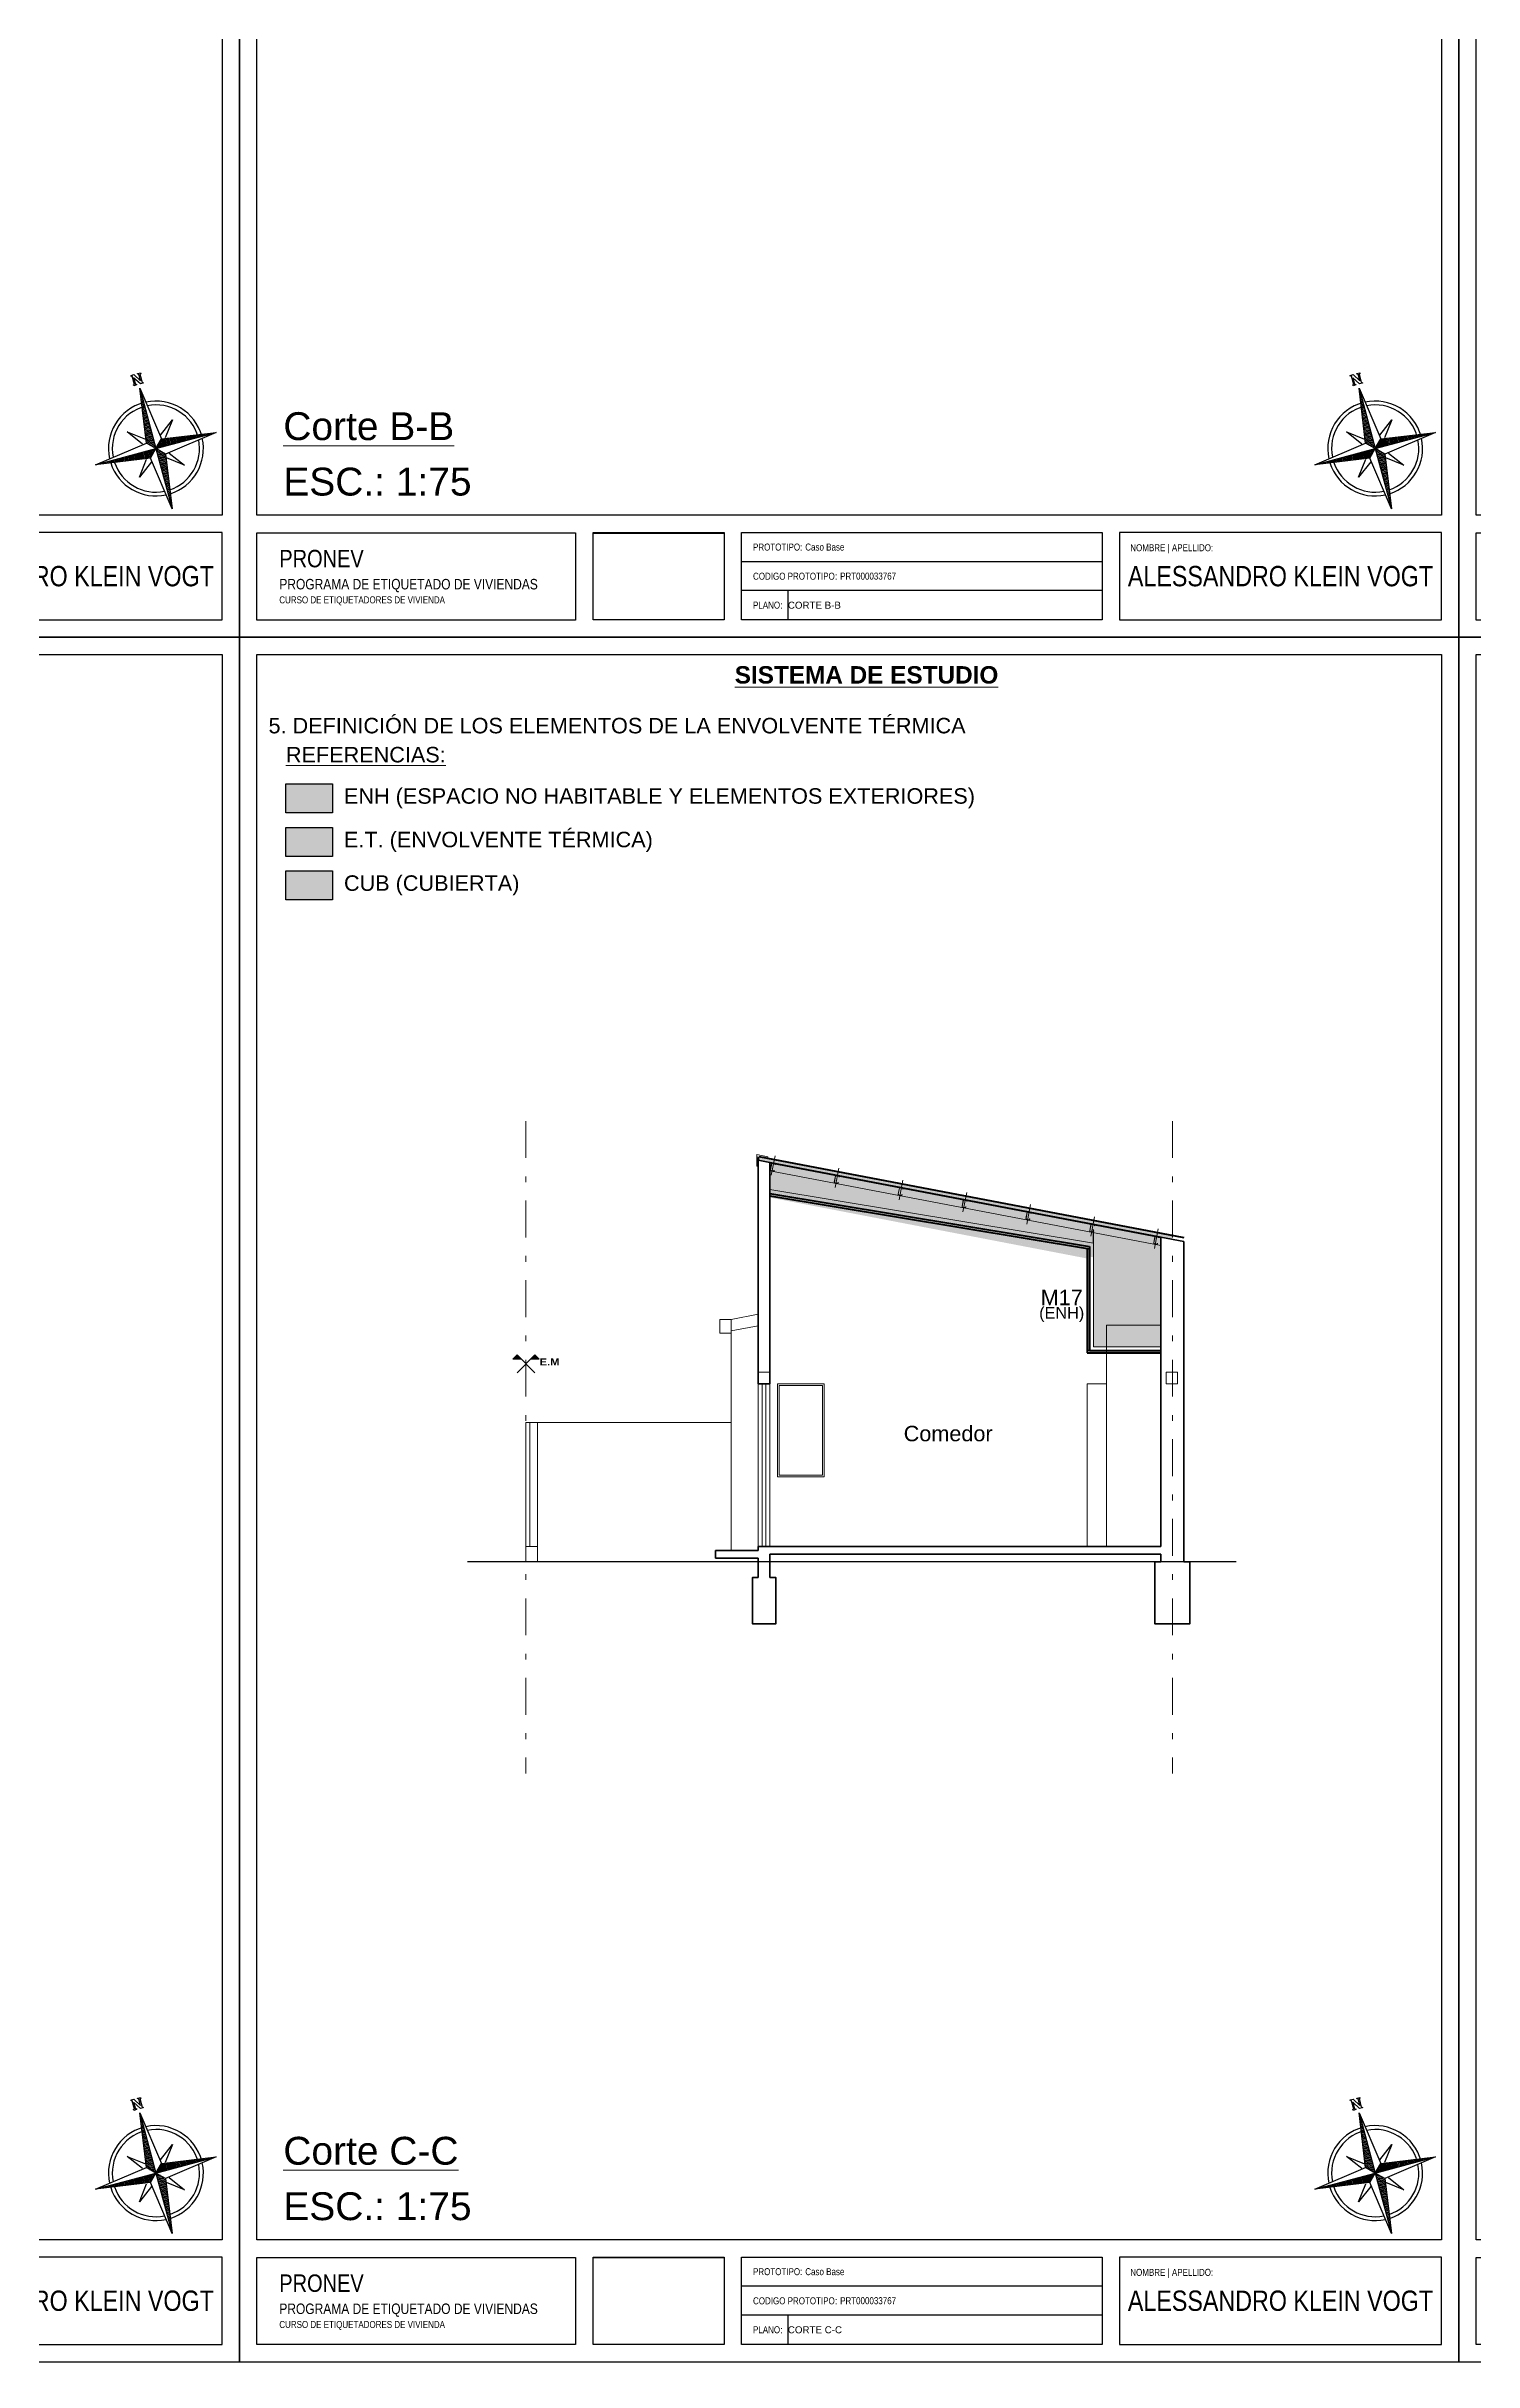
# Model space of a CAD drawing. Header units: millimetres. Extents: x 2761 to 3221, y 1635 to 1962.
# Drawn here: x 3069.45 to 3094.04, y 1743.37 to 1783.25 of the extents above; entities that cross this region are included whole.
import ezdxf
from ezdxf.enums import TextEntityAlignment as Align

# ---------------------------------------------------------------- set-up
doc = ezdxf.new("R2010")
doc.units = ezdxf.units.MM
doc.linetypes.add('DASHDOT', pattern=[25.4, 12.7, -6.35, 0, -6.35])
for name, color, linetype, lineweight in [('Aberturas', 239, 'Continuous', 18), ('Detalles', 3, 'Continuous', 15), ('Ejes', 3, 'DASHDOT', 13), ('Muros', 6, 'Continuous', 50), ('Muros de la envolvente térmica', 5, 'Continuous', 15), ('Textos', 3, 'Continuous', 9), ('Vistas', 1, 'Continuous', 20)]:
    doc.layers.add(name, color=color, linetype=linetype, lineweight=lineweight)
doc.layers.add('Cubiertas de la envolvente térmica', color=7, linetype='Continuous', lineweight=15, true_color=0xe69138)
doc.layers.add('Espacios No Habitables', color=7, linetype='Continuous', lineweight=15, true_color=0xb4a7d6)
doc.layers.add('No View', color=70, linetype='Continuous', plot=False)
doc.styles.get("Standard").update_dxf_attribs({"font": 'arial.ttf'})
picture_1 = doc.add_image_def('image1.png', size_in_pixel=(356, 237))

# ---------------------------------------------------------------- blocks, each defined once
blk = doc.blocks.new('Rotulo-PRONEV')
at = {"ltscale": 4}
for p, q in [((14.857, 1.299), (8.644, 1.299)), ((14.857, 0.801), (8.644, 0.801))]:
    blk.add_line(p, q, dxfattribs=at)
for points in [[(20.701, 2.099), (0.299, 2.099), (0.299, 29.398), (20.701, 29.398)], [(0.299, 1.797), (5.789, 1.797), (5.789, 0.294), (0.299, 0.294)], [(14.857, 0.296), (8.644, 0.296), (8.644, 1.8), (14.857, 1.8)], [(20.701, 1.8), (15.156, 1.8), (15.156, 0.296), (20.701, 0.296)]]:
    blk.add_lwpolyline(points, close=True, dxfattribs=at)
at = {"layer": 'No View'}
blk.add_line((9.444, 0.801), (9.444, 0.296), dxfattribs=at)
for points in [[(0, 0), (21, 0), (21, 29.7), (0, 29.7)], [(6.088, 1.793), (8.345, 1.793), (8.345, 0.298), (6.088, 0.298)]]:
    blk.add_lwpolyline(points, close=True, dxfattribs=at)
at = {"lineweight": 0, "line_spacing_factor": 0.999934}
for s, insert, char_height, attachment_point in [('{\\fArial Narrow|b0|i0|c0|p34;PROTOTIPO:}', (8.844, 1.55), 0.1202, 4), ('{\\fArial Narrow|b0|i0|c0|p34;Caso Base}', (9.744, 1.55), 0.1202, 4), ('{\\fArial Narrow|b0|i0|c0|p34;NOMBRE | APELLIDO:}', (15.342, 1.599), 0.1202, 1), ('{\\fArial Narrow|b0|i0|c0|p34;ALESSANDRO KLEIN VOGT}', (17.929, 1.048), 0.35, 5), ('{\\fArial Narrow|b0|i0|c0|p34;CODIGO PROTOTIPO}:', (8.844, 1.048), 0.1202, 4), ('{\\fArial Narrow|b0|i0|c0|p34;PRT000033767}', (10.344, 1.05), 0.1202, 4), ('{\\fArial Narrow|b0|i0|c0|p34;PLANO}:', (8.844, 0.55), 0.1202, 4)]:
    blk.add_mtext(s, dxfattribs=dict(at, insert=insert, char_height=char_height, attachment_point=attachment_point))
at = {"lineweight": 0, "insert": (0.685, 1.503), "char_height": 0.1803, "width": 5.63699, "attachment_point": 1, "line_spacing_factor": 0.999934}
blk.add_mtext('{\\fArial Narrow|b0|i0|c0|p34;\\H1.66667x;PRONEV\\P\\H0.6x;PROGRAMA DE ETIQUETADO DE VIVIENDAS \\P\\H0.66667x;CURSO DE ETIQUETADORES DE VIVIENDA}', dxfattribs=at)
image = blk.add_image(picture_1, insert=(6.088, 0.298), size_in_units=(2.257, 1.502))
image.dxf.flags = 7
blk = doc.blocks.new('*X5')
at = {"color": 0, "linetype": 'ByBlock'}
for p, q in [((-217.53, 160.5), (-217.53, 160.5)), ((-217.52, 160.498), (-217.52, 160.5)), ((-217.51, 160.497), (-217.51, 160.5)), ((-217.5, 160.496), (-217.5, 160.5)), ((-217.49, 160.494), (-217.49, 160.5)), ((-217.48, 160.493), (-217.48, 160.5)), ((-217.47, 160.491), (-217.47, 160.5)), ((-217.46, 160.49), (-217.46, 160.5)), ((-217.45, 160.488), (-217.45, 160.5)), ((-217.44, 160.487), (-217.44, 160.5)), ((-217.43, 160.486), (-217.43, 160.5)), ((-217.42, 160.484), (-217.42, 160.5)), ((-217.41, 160.483), (-217.41, 160.5)), ((-217.4, 160.481), (-217.4, 160.5)), ((-217.39, 160.48), (-217.39, 160.5)), ((-217.38, 160.478), (-217.38, 160.5)), ((-217.37, 160.477), (-217.37, 160.5)), ((-217.36, 160.476), (-217.36, 160.5)), ((-217.35, 160.474), (-217.35, 160.5)), ((-217.34, 160.473), (-217.34, 160.5)), ((-217.33, 160.471), (-217.33, 160.5)), ((-217.32, 160.47), (-217.32, 160.5)), ((-217.31, 160.468), (-217.31, 160.5)), ((-217.3, 160.467), (-217.3, 160.5)), ((-217.29, 160.466), (-217.29, 160.5)), ((-217.28, 160.464), (-217.28, 160.5)), ((-217.27, 160.463), (-217.27, 160.5)), ((-217.26, 160.461), (-217.26, 160.5)), ((-217.25, 160.46), (-217.25, 160.5)), ((-217.24, 160.458), (-217.24, 160.5)), ((-217.23, 160.457), (-217.23, 160.5)), ((-217.22, 160.456), (-217.22, 160.5)), ((-217.21, 160.454), (-217.21, 160.5)), ((-217.2, 160.453), (-217.2, 160.5)), ((-217.19, 160.451), (-217.19, 160.5)), ((-217.18, 160.45), (-217.18, 160.5)), ((-217.17, 160.448), (-217.17, 160.5)), ((-217.16, 160.447), (-217.16, 160.5)), ((-217.15, 160.446), (-217.15, 160.5)), ((-217.14, 160.444), (-217.14, 160.5)), ((-217.13, 160.443), (-217.13, 160.5)), ((-217.12, 160.441), (-217.12, 160.5)), ((-217.11, 160.44), (-217.11, 160.5)), ((-217.1, 160.438), (-217.1, 160.5)), ((-217.09, 160.441), (-217.09, 160.5)), ((-217.08, 160.451), (-217.08, 160.5)), ((-217.07, 160.461), (-217.07, 160.5)), ((-217.06, 160.471), (-217.06, 160.5)), ((-217.05, 160.481), (-217.05, 160.5)), ((-217.04, 160.491), (-217.04, 160.5))]:
    blk.add_line(p, q, dxfattribs=at)
blk = doc.blocks.new('Sbpln014')
at = {"color": 0, "linetype": 'ByBlock'}
for p, q in [((-0.156, 0.156), (0, 1.25)), ((0, 1.25), (0.156, 0.156)), ((0, 1.25), (0, 0)), ((-0.234, 0.156), (-0.469, 0.469)), ((-0.469, 0.469), (-0.156, 0.234)), ((0.156, 0.234), (0.469, 0.469)), ((0.469, 0.469), (0.234, 0.156)), ((-1.25, 0), (-0.156, 0.156)), ((-0.156, -0.156), (-1.25, 0)), ((0, 0), (-1.25, 0)), ((-0.156, 0.156), (0, 0)), ((-0.156, -0.156), (0, 0)), ((0, 0), (0.156, 0.156)), ((0, 0), (0.156, -0.156)), ((0, 0), (0, -1.25)), ((1.25, 0), (0, 0)), ((0.156, 0.156), (1.25, 0)), ((-0.469, -0.469), (-0.234, -0.156)), ((-0.156, -0.234), (-0.469, -0.469)), ((0, -1.25), (-0.156, -0.156)), ((0.156, -0.156), (0, -1.25)), ((1.25, 0), (0.156, -0.156)), ((0.469, -0.469), (0.156, -0.234)), ((0.234, -0.156), (0.469, -0.469))]:
    blk.add_line(p, q, dxfattribs=at)
blk.add_lwpolyline([(1.348, 0.064), (1.348, 0.044), (1.328, 0.044), (1.328, 0.103), (1.348, 0.103), (1.348, 0.083), (1.523, 0.083), (1.523, 0.103), (1.543, 0.103), (1.543, 0.044), (1.387, -0.053), (1.523, -0.053), (1.523, -0.034), (1.543, -0.034), (1.543, -0.092), (1.523, -0.092), (1.523, -0.073), (1.348, -0.073), (1.348, -0.092), (1.328, -0.092), (1.328, -0.034), (1.484, 0.064), (1.348, 0.064)], dxfattribs=at)
for radius, start, end in [(0.95, 92.5891, 177.4109), (0.95, 0, 87.4109), (0.873, 93.5464, 176.4536), (0.873, 0, 86.4536), (0.95, 182.5891, 267.4109), (0.873, 183.5464, 266.4536), (0.95, 270, 357.4109), (0.873, 270, 356.4536)]:
    blk.add_arc((0, 0), radius, start, end, dxfattribs=at)
for p, xscale, yscale, zscale, rotation in [((-401.25, -542.578), 2.499999999999996, 2.499999999999996, 2.499999999999996, 270), ((-542.578, 401.25), 2.5, 2.5, 2.5, 180), ((401.25, 542.578), 2.5, 2.5, 2.5, 90)]:
    blk.add_blockref('*X5', p, dxfattribs=dict(at, xscale=xscale, yscale=yscale, zscale=zscale, rotation=rotation))
at = {"color": 0, "linetype": 'ByBlock', "xscale": 2.5, "yscale": 2.5, "zscale": 2.5}
blk.add_blockref('*X5', (542.578, -401.25), dxfattribs=at)
blk = doc.blocks.new('PCF C N10')
at = {"color": 0}
for p, q in [((-0.025, 0.008), (-0.025, 0.092)), ((-0.023, 0.008), (-0.023, 0.092)), ((0.017, 0.1), (-0.017, 0.1)), ((0.017, 0.098), (-0.017, 0.098)), ((0.017, 0.002), (-0.017, 0.002)), ((0.017, 0), (-0.017, 0)), ((0.023, 0.085), (0.023, 0.092)), ((0.023, 0.085), (0.025, 0.085)), ((0.023, 0.008), (0.023, 0.015)), ((0.023, 0.015), (0.025, 0.015)), ((0.025, 0.085), (0.025, 0.092)), ((0.025, 0.008), (0.025, 0.015))]:
    blk.add_line(p, q, dxfattribs=at)
for centre, radius, start, end in [((-0.017, 0.092), 0.008, 90, 180), ((-0.017, 0.008), 0.008, 180, 270), ((-0.017, 0.092), 0.006, 90, 180), ((-0.017, 0.008), 0.006, 180, 270), ((0.017, 0.092), 0.008, 360, 90), ((0.017, 0.092), 0.006, 360, 90), ((0.017, 0.008), 0.008, 270, 360), ((0.017, 0.008), 0.006, 270, 360)]:
    blk.add_arc(centre, radius, start, end, dxfattribs=at)

msp = doc.modelspace()

# ---------------------------------------------------------------- hatches: boundary and pattern name
at = {"layer": 'Cubiertas de la envolvente térmica', "lineweight": 20, "transparency": 33554559}
h = msp.add_hatch(color=256, dxfattribs=at)
h.dxf.hatch_style = 1
h.paths.add_polyline_path([(3074.382, 1769.045), (3073.582, 1769.045), (3073.582, 1768.545), (3074.382, 1768.545)])
h = msp.add_hatch(color=256, dxfattribs=at)
h.dxf.hatch_style = 1
h.paths.add_polyline_path([(3081.916, 1764.023), (3081.916, 1763.528), (3087.489, 1762.459), (3087.489, 1762.96)])
h.paths.add_polyline_path([(3081.729, 1764.126), (3081.716, 1764.061), (3081.916, 1764.023), (3087.489, 1762.96), (3087.489, 1763.028)])
h.paths.add_polyline_path([(3081.916, 1763.528), (3081.916, 1763.46), (3087.489, 1762.391), (3087.489, 1762.459)])
h.paths.add_polyline_path([(3081.916, 1763.46), (3081.916, 1763.42), (3087.383, 1762.37), (3087.383, 1762.411)])
h.paths.add_polyline_path([(3088.649, 1760.784), (3087.716, 1760.784), (3087.716, 1760.744), (3088.649, 1760.744)])
h.paths.add_polyline_path([(3087.716, 1760.784), (3087.423, 1760.784), (3087.383, 1760.784), (3087.383, 1760.744), (3087.716, 1760.744)])
at = {"layer": 'Espacios No Habitables', "transparency": 33554559}
h = msp.add_hatch(color=256, dxfattribs=at)
h.dxf.hatch_style = 1
h.paths.add_polyline_path([(3074.382, 1770.545), (3073.582, 1770.545), (3073.582, 1770.045), (3074.382, 1770.045)])
h = msp.add_hatch(color=256, dxfattribs=at)
h.dxf.hatch_style = 1
h.paths.add_polyline_path([(3087.489, 1763.028), (3087.489, 1762.96), (3088.649, 1762.739), (3088.85, 1762.701), (3088.85, 1762.769)])
h.paths.add_polyline_path([(3088.649, 1762.739), (3087.489, 1762.96), (3087.489, 1762.634), (3087.489, 1760.851), (3087.716, 1760.851), (3087.716, 1761.222), (3088.649, 1761.222)])
h.paths.add_polyline_path([(3088.649, 1761.222), (3087.716, 1761.222), (3087.716, 1760.851), (3088.649, 1760.851)])
at = {"layer": 'Muros de la envolvente térmica'}
h = msp.add_hatch(color=256, dxfattribs=at)
h.dxf.hatch_style = 1
h.paths.add_polyline_path([(3073.582, 1769.795), (3073.582, 1769.295), (3074.382, 1769.295), (3074.382, 1769.795)])
at = {"layer": 'Muros de la envolvente térmica', "lineweight": 20}
h = msp.add_hatch(color=256, dxfattribs=at)
h.dxf.hatch_style = 1
h.paths.add_polyline_path([(3087.423, 1762.537), (3087.383, 1762.544), (3087.383, 1760.784), (3087.423, 1760.784)])
at = {"layer": 'Textos', "true_color": 0xc7c8ca}
h = msp.add_hatch(color=9, dxfattribs=at)
h.paths.add_polyline_path([(3077.563, 1760.71), (3077.491, 1760.636), (3077.636, 1760.636)])
h.paths.add_polyline_path([(3077.87, 1760.71), (3077.796, 1760.636), (3077.941, 1760.636)])

# ---------------------------------------------------------------- linework, layer by layer
at = {"layer": 'Aberturas', "color": 9, "lineweight": 20, "true_color": 0xc7c8ca}
for p, q in [((3081.716, 1760.211), (3081.716, 1757.411)), ((3081.783, 1760.211), (3081.783, 1757.411)), ((3081.849, 1760.211), (3081.849, 1757.411)), ((3081.916, 1760.211), (3081.916, 1757.411))]:
    msp.add_line(p, q, dxfattribs=at)
for points in [[(3082.05, 1760.211), (3082.85, 1760.211), (3082.85, 1758.611), (3082.05, 1758.611)], [(3082.077, 1760.184), (3082.823, 1760.184), (3082.823, 1758.637), (3082.077, 1758.637)]]:
    msp.add_lwpolyline(points, close=True, dxfattribs=at)
at = {"layer": 'Detalles', "color": 9, "lineweight": 20, "true_color": 0xc7c8ca}
for p, q in [((3082.006, 1764.138), (3081.942, 1763.804)), ((3081.916, 1763.877), (3088.649, 1762.595)), ((3083.106, 1763.927), (3083.042, 1763.593)), ((3084.206, 1763.718), (3084.143, 1763.383)), ((3081.916, 1763.558), (3087.489, 1762.634)), ((3085.307, 1763.508), (3085.243, 1763.174)), ((3086.407, 1763.299), (3086.344, 1762.964)), ((3087.508, 1763.089), (3087.444, 1762.755)), ((3088.608, 1762.879), (3088.544, 1762.545)), ((3087.489, 1762.634), (3087.489, 1760.851)), ((3087.489, 1760.851), (3088.649, 1760.851))]:
    msp.add_line(p, q, dxfattribs=at)
msp.add_lwpolyline([(3081.716, 1763.958), (3081.716, 1763.958), (3081.69, 1763.958), (3081.69, 1764.159), (3081.885, 1764.121), (3081.88, 1764.097)], dxfattribs=at)
for points in [[(3081.716, 1760.211), (3081.916, 1760.211), (3081.916, 1760.411), (3081.716, 1760.411)], [(3088.741, 1760.211), (3088.941, 1760.211), (3088.941, 1760.411), (3088.741, 1760.411)]]:
    msp.add_lwpolyline(points, close=True, dxfattribs=at)
at = {"layer": 'Ejes', "color": 9, "ltscale": 0.05, "true_color": 0xc7c8ca}
for p, q in [((3077.716, 1764.736), (3077.716, 1753.503)), ((3088.85, 1764.736), (3088.85, 1753.503))]:
    msp.add_line(p, q, dxfattribs=at)
at = {"layer": 'Muros', "color": 9, "lineweight": 35, "true_color": 0xc7c8ca}
for p, q in [((3081.716, 1764.061), (3081.716, 1760.211)), ((3081.916, 1764.023), (3081.916, 1760.211)), ((3088.649, 1762.739), (3088.649, 1757.411)), ((3088.649, 1762.739), (3089.049, 1762.663)), ((3089.049, 1762.663), (3089.049, 1757.144)), ((3081.716, 1757.344), (3080.98, 1757.344)), ((3080.98, 1757.344), (3080.98, 1757.211)), ((3088.649, 1757.411), (3081.716, 1757.411)), ((3081.716, 1757.411), (3081.716, 1757.344)), ((3088.649, 1757.277), (3081.916, 1757.277)), ((3081.916, 1757.277), (3081.916, 1756.877)), ((3088.649, 1757.277), (3088.649, 1757.144)), ((3080.98, 1757.211), (3081.716, 1757.211)), ((3081.716, 1757.211), (3081.716, 1756.877))]:
    msp.add_line(p, q, dxfattribs=at)
at = {"layer": 'Muros', "color": 9, "true_color": 0xc7c8ca}
for p, q in [((3081.729, 1764.126), (3089.049, 1762.731)), ((3081.916, 1764.023), (3088.649, 1762.739)), ((3081.916, 1763.491), (3087.423, 1762.578)), ((3081.916, 1763.45), (3087.423, 1762.537)), ((3087.383, 1762.544), (3087.383, 1760.744)), ((3087.423, 1762.578), (3087.423, 1760.784)), ((3087.383, 1760.744), (3088.649, 1760.744)), ((3087.423, 1760.784), (3088.649, 1760.784))]:
    msp.add_line(p, q, dxfattribs=at)
msp.add_lwpolyline([(3081.716, 1764.061), (3081.729, 1764.126)], dxfattribs=at)
at = {"layer": 'Muros', "color": 9, "lineweight": 35, "true_color": 0xc7c8ca}
for points in [[(3081.716, 1764.061), (3081.916, 1764.023)], [(3081.916, 1760.211), (3081.716, 1760.211)], [(3081.716, 1756.877), (3081.619, 1756.877), (3081.619, 1756.077), (3082.019, 1756.077), (3082.019, 1756.877), (3081.916, 1756.877)], [(3088.649, 1757.144), (3088.55, 1757.144), (3088.55, 1756.077), (3089.15, 1756.077), (3089.15, 1757.144), (3089.049, 1757.144)]]:
    msp.add_lwpolyline(points, dxfattribs=at)
at = {"layer": 'No View'}
for p, q in [((3087.489, 1762.634), (3087.489, 1762.868)), ((3087.423, 1760.784), (3087.383, 1760.784))]:
    msp.add_line(p, q, dxfattribs=at)
for points in [[(3073.582, 1770.545), (3074.382, 1770.545), (3074.382, 1770.045), (3073.582, 1770.045)], [(3073.582, 1769.795), (3074.382, 1769.795), (3074.382, 1769.295), (3073.582, 1769.295)], [(3073.582, 1769.045), (3074.382, 1769.045), (3074.382, 1768.545), (3073.582, 1768.545)]]:
    msp.add_lwpolyline(points, close=True, dxfattribs=at)
at = {"layer": 'Textos', "color": 9, "true_color": 0xc7c8ca}
for p, q in [((3077.563, 1760.71), (3077.491, 1760.636)), ((3077.636, 1760.636), (3077.491, 1760.636)), ((3077.563, 1760.71), (3077.87, 1760.402)), ((3077.563, 1760.402), (3077.87, 1760.71)), ((3077.941, 1760.636), (3077.796, 1760.636)), ((3077.87, 1760.71), (3077.941, 1760.636))]:
    msp.add_line(p, q, dxfattribs=at)
at = {"layer": 'Vistas', "color": 9, "lineweight": 20, "true_color": 0xc7c8ca}
for p, q in [((3081.716, 1761.41), (3081.25, 1761.321)), ((3081.25, 1761.321), (3081.25, 1757.344)), ((3081.716, 1761.213), (3081.25, 1761.124)), ((3087.716, 1761.222), (3087.716, 1757.411)), ((3087.716, 1761.222), (3088.649, 1761.222)), ((3087.383, 1760.211), (3087.383, 1757.411)), ((3087.383, 1760.211), (3087.716, 1760.211)), ((3077.915, 1759.544), (3081.25, 1759.544))]:
    msp.add_line(p, q, dxfattribs=at)
at = {"layer": 'Vistas', "color": 9, "lineweight": 30, "true_color": 0xc7c8ca}
msp.add_line((3089.949, 1757.144), (3076.712, 1757.144), dxfattribs=at)
at = {"layer": 'Vistas', "color": 9, "lineweight": 20, "true_color": 0xc7c8ca}
for points in [[(3081.25, 1761.321), (3081.053, 1761.321), (3081.053, 1761.086), (3081.25, 1761.086)], [(3077.716, 1759.544), (3077.783, 1759.544), (3077.783, 1757.411), (3077.716, 1757.411)], [(3077.716, 1759.544), (3077.915, 1759.544), (3077.915, 1757.411), (3077.716, 1757.411)], [(3077.915, 1757.411), (3077.715, 1757.411), (3077.715, 1757.144), (3077.915, 1757.144)]]:
    msp.add_lwpolyline(points, close=True, dxfattribs=at)

# ---------------------------------------------------------------- block references
for p in [(3051.783, 1773.071), (3072.783, 1773.071), (3093.783, 1773.071), (3051.783, 1743.371), (3072.783, 1743.371), (3093.783, 1743.371)]:
    msp.add_blockref('Rotulo-PRONEV', p)
at = {"color": 9, "ltscale": 0.7, "true_color": 0xc7c8ca, "xscale": 0.8605317641614497, "yscale": 0.8605317641614497, "zscale": 0.8605317641614497, "rotation": 105.0000000000084}
for p in [(3071.343, 1776.319), (3092.343, 1776.319), (3071.343, 1746.619), (3092.343, 1746.619)]:
    msp.add_blockref('Sbpln014', p, dxfattribs=at)
at = {"layer": 'Detalles', "color": 9, "lineweight": 20, "true_color": 0xc7c8ca, "xscale": -1.3333, "yscale": 1.3333, "zscale": 1.3333, "rotation": 169.2096655938015}
for p in [(3081.982, 1764.01), (3083.082, 1763.799), (3084.182, 1763.59), (3085.283, 1763.38), (3086.383, 1763.171), (3087.483, 1762.961), (3088.584, 1762.752)]:
    msp.add_blockref('PCF C N10', p, dxfattribs=at)

# ---------------------------------------------------------------- texts
at = {"lineweight": 0, "char_height": 0.1202, "attachment_point": 4, "line_spacing_factor": 0.999934}
for s, insert in [('{\\C7;CORTE B-B}', (3082.227, 1773.62)), ('{\\C7;CORTE C-C}', (3082.227, 1743.92))]:
    msp.add_mtext(s, dxfattribs=dict(at, insert=insert))
at = {"layer": 'Textos', "color": 7, "lineweight": 20}
for s, height, p in [('M17', 0.2667, (3086.944, 1761.566)), ('(ENH)', 0.2, (3086.944, 1761.335))]:
    msp.add_text(s, height=height, dxfattribs=at).set_placement(p, align=Align.CENTER)
at = {"layer": 'Textos', "color": 7}
for s, insert, char_height, width, attachment_point in [('{\\LCorte B-B}', (3073.537, 1776.944), 0.48, 9.84104, 1), ('ESC.: 1:75', (3073.537, 1775.989), 0.48, 9.84104, 1), ('{\\fArial|b1|i0|c0|p34;\\LSISTEMA DE ESTUDIO}', (3083.582, 1772.419), 0.3, 13.77599, 5), ('5. DEFINICIÓN DE LOS ELEMENTOS DE LA ENVOLVENTE TÉRMICA', (3073.282, 1771.545), 0.2667, 13.77599, 4), ('{\\LREFERENCIAS:}', (3073.582, 1771.045), 0.2667, 13.77599, 4), ('ENH (ESPACIO NO HABITABLE Y ELEMENTOS EXTERIORES)', (3074.582, 1770.295), 0.2667, 13.77599, 4), ('E.T. (ENVOLVENTE TÉRMICA)', (3074.582, 1769.545), 0.2667, 13.77599, 4), ('CUB (CUBIERTA)', (3074.582, 1768.795), 0.2667, 13.77599, 4), ('{\\LCorte C-C}', (3073.537, 1747.244), 0.48, 9.84104, 1), ('ESC.: 1:75', (3073.537, 1746.289), 0.48, 9.84104, 1)]:
    msp.add_mtext(s, dxfattribs=dict(at, insert=insert, char_height=char_height, width=width, attachment_point=attachment_point))
at = {"layer": 'Textos', "color": 9, "true_color": 0xc7c8ca, "insert": (3078.294, 1760.649), "char_height": 0.12, "width": 1.6878, "attachment_point": 3}
msp.add_mtext('{\\fArial Black|b0|i0|c0|p34;E.M}', dxfattribs=at)
at = {"layer": 'Textos', "color": 7, "lineweight": 20, "insert": (3085.754, 1759.489), "char_height": 0.26666, "width": 1.96718, "attachment_point": 3}
msp.add_mtext('{\\fArial|b0|i0|c0|p34;Comedor}', dxfattribs=at)

doc.saveas('drawing.dxf')
